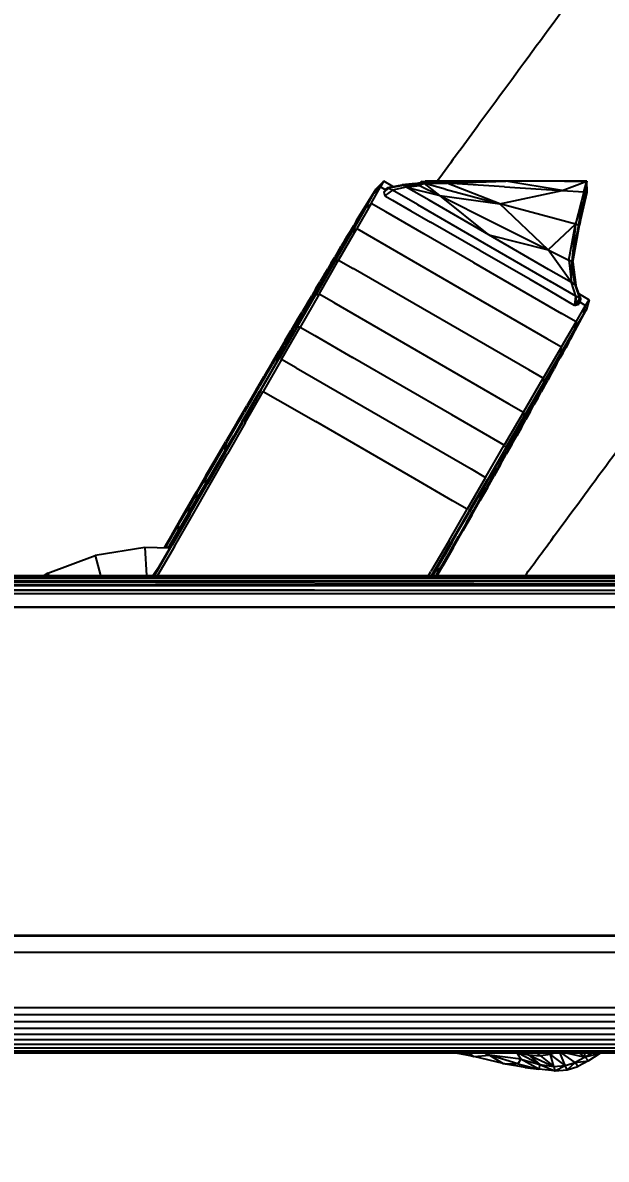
# Model space of a CAD drawing. Header units: inches. Extents: x -347369 to -260369, y 119522 to 149869.
# Drawn here: x -322329.8 to -322264.6, y 136699.5 to 136826.4 of the extents above; entities that cross this region are included whole.
import ezdxf

# ---------------------------------------------------------------- set-up
doc = ezdxf.new("R2010")
doc.units = ezdxf.units.IN
doc.header["$LTSCALE"] = 300
doc.layers.add('MACCHINA', color=40, linetype='Continuous')
doc.layers.add('QUOTE', color=7, linetype='Continuous')
doc.styles.get("Standard").update_dxf_attribs({"font": 'romans.shx'})
doc.dimstyles.new('sc1a100', dxfattribs={"dimscale": 100, "dimtxt": 3, "dimasz": 3, "dimexe": 0, "dimexo": 0, "dimgap": 1, "dimtad": 1, "dimzin": 12, "dimdsep": 46, "dimtxsty": 'Standard', "dimblk": 'CLOSEDBLANK', "dimcen": 1, "dimclrd": 253, "dimclre": 253, "dimclrt": 2, "dimadec": 0, "dimazin": 3, "dimtfac": 1, "dimtmove": 0, "dimatfit": 1, "dimldrblk": 'CLOSEDBLANK', "dimfxl": 1, "dimtolj": 1, "dimtzin": 0, "dimarcsym": 0})

# ---------------------------------------------------------------- blocks, each defined once
blk = doc.blocks.new('_ClosedBlank')
at = {"color": 0, "linetype": 'ByBlock', "lineweight": -2}
for p, q in [((-1, 0.16667), (0, 0)), ((-1, 0.16667), (-1, -0.16667)), ((0, 0), (-1, -0.16667))]:
    blk.add_line(p, q, dxfattribs=at)
blk = doc.blocks.new('*D28')
at = {"layer": 'Defpoints', "color": 0, "transparency": 16777216}
for p in [(-322483.62, 140399.66), (-321493.68, 139989.61), (-324251.39, 137231.89), (-323921.75, 136508.74), (-322483.62, 136499.66)]:
    blk.add_point(p, dxfattribs=at)
at = {"layer": 'QUOTE', "color": 253, "lineweight": -2, "transparency": 16777216}
for p, q in [((-324251.39, 137231.89), (-324517.44, 136965.84)), ((-322483.62, 136499.66), (-322483.62, 136123.4))]:
    blk.add_line(p, q, dxfattribs=at)
blk.add_arc((-322483.62, 138999.66), 2876.26, 230.97879, 264.02121, dxfattribs=at)
at = {"layer": 'QUOTE', "color": 253, "lineweight": -2, "transparency": 16777216, "xscale": 300, "yscale": 300, "zscale": 300}
for p, rotation in [((-324517.44, 136965.84), 137.9893954922992), ((-322483.62, 136123.4), 357.0106045077002)]:
    blk.add_blockref('_ClosedBlank', p, dxfattribs=dict(at, rotation=rotation))
at = {"layer": 'QUOTE', "color": 2, "transparency": 16777216, "insert": (-323488.65, 136573.31), "char_height": 300, "attachment_point": 5, "rotation": 337.5}
blk.add_mtext('\\A1;45°', dxfattribs=at)
blk = doc.blocks.new('*D38')
at = {"layer": 'Defpoints', "color": 0, "transparency": 16777216}
for p in [(-322483.62, 140399.66), (-323696.06, 139699.66), (-320318.56, 137749.66), (-322483.62, 136499.66), (-321507.47, 136317.71)]:
    blk.add_point(p, dxfattribs=at)
at = {"layer": 'QUOTE', "color": 253, "lineweight": -2, "transparency": 16777216}
for p, q in [((-320318.56, 137749.66), (-320011.93, 137572.62)), ((-322483.62, 136499.66), (-322483.62, 136145.58))]:
    blk.add_line(p, q, dxfattribs=at)
blk.add_arc((-322483.62, 138999.66), 2854.07, 276.02531, 323.97469, dxfattribs=at)
at = {"layer": 'QUOTE', "color": 253, "lineweight": -2, "transparency": 16777216, "xscale": 300, "yscale": 300, "zscale": 300}
for p, rotation in [((-320011.93, 137572.62), 56.98734634615995), ((-322483.62, 136145.58), 183.0126536538403)]:
    blk.add_blockref('_ClosedBlank', p, dxfattribs=dict(at, rotation=rotation))
at = {"layer": 'QUOTE', "color": 2, "transparency": 16777216, "insert": (-321181.59, 136744.46), "char_height": 300, "attachment_point": 5, "rotation": 30}
blk.add_mtext('\\A1;60°', dxfattribs=at)
blk = doc.blocks.new('A$Cad528b1c')
at = {"layer": 'MACCHINA'}
for p, q in [((192.72, -2193.4), (193.78, -2191.55)), ((193.03, -2192.27), (193.78, -2191.55)), ((194.14, -2190.9), (193.36, -2191.68)), ((193.78, -2191.55), (194.14, -2190.9)), ((194.37, -2191.89), (193.78, -2191.55)), ((195.17, -2191.5), (194.14, -2190.9)), ((194.59, -2191.61), (194.35, -2191.78)), ((194.59, -2191.61), (196.19, -2191.31)), ((194.72, -2191.68), (194.59, -2191.61)), ((196.31, -2191.38), (194.72, -2191.68)), ((196.65, -2191.57), (195.1, -2191.9)), ((197.7, -2191.17), (196.19, -2191.31)), ((197.81, -2191.22), (196.19, -2191.31)), ((196.19, -2191.31), (196.31, -2191.38)), ((196.31, -2191.38), (197.81, -2191.22)), ((196.65, -2191.57), (197.81, -2191.22)), ((196.65, -2191.57), (198.12, -2191.38)), ((199.19, -2193.04), (196.65, -2191.57)), ((196.65, -2191.57), (200.41, -2192.52)), ((197.7, -2191.17), (198.25, -2191.04)), ((197.81, -2191.22), (197.7, -2191.17)), ((197.81, -2191.22), (198.25, -2191.04)), ((198.36, -2191.07), (197.81, -2191.22)), ((198.68, -2191.15), (197.81, -2191.22)), ((197.81, -2191.22), (198.12, -2191.38)), ((198.68, -2191.15), (198.12, -2191.38)), ((198.12, -2191.38), (200.41, -2192.52)), ((198.42, -2190.95), (198.25, -2191.04)), ((198.25, -2191.04), (198.49, -2190.99)), ((198.25, -2191.04), (198.36, -2191.07)), ((198.49, -2190.99), (198.36, -2191.07)), ((198.68, -2191.15), (198.36, -2191.07)), ((198.42, -2190.95), (198.77, -2190.92)), ((198.42, -2190.95), (198.77, -2190.92)), ((198.42, -2190.95), (198.49, -2190.99)), ((198.75, -2190.98), (198.49, -2190.99)), ((198.68, -2191.15), (198.49, -2190.99)), ((198.68, -2191.15), (198.75, -2190.98)), ((198.68, -2191.15), (201.19, -2191.14)), ((200.41, -2192.52), (198.68, -2191.15)), ((200.99, -2191.78), (198.68, -2191.15)), ((198.77, -2190.92), (198.75, -2190.98)), ((198.75, -2190.98), (201.19, -2191.14)), ((201.19, -2191.14), (198.77, -2190.92)), ((201.25, -2190.92), (198.77, -2190.92)), ((201.25, -2190.92), (198.77, -2190.92)), ((198.77, -2190.92), (201.25, -2190.92)), ((201.19, -2191.14), (207.78, -2190.92)), ((207.1, -2193.42), (201.19, -2191.14)), ((207.61, -2191.55), (201.19, -2191.14)), ((201.25, -2190.92), (207.78, -2190.92)), ((207.78, -2190.92), (201.25, -2190.92)), ((201.25, -2190.92), (201.25, -2190.92)), ((207.61, -2191.55), (214.04, -2191.96)), ((214.04, -2191.96), (207.78, -2190.92)), ((214.31, -2190.92), (207.78, -2190.92)), ((214.04, -2191.96), (216.8, -2190.92)), ((214.31, -2190.92), (216.8, -2190.92)), ((216.8, -2190.92), (214.31, -2190.92)), ((216.49, -2192.11), (216.8, -2190.92)), ((216.8, -2190.92), (216.5, -2193.08)), ((216.84, -2192.14), (216.8, -2190.92)), ((191.41, -2194.82), (193.29, -2191.77)), ((192.06, -2193.98), (193.03, -2192.27)), ((193.36, -2191.68), (193.03, -2192.27)), ((193.36, -2191.68), (193.29, -2191.77)), ((194.17, -2192.08), (194.72, -2191.68)), ((194.17, -2192.08), (194.37, -2191.89)), ((194.24, -2192.45), (194.17, -2192.08)), ((194.24, -2192.45), (194.27, -2192.55)), ((194.31, -2192.49), (194.24, -2192.45)), ((194.27, -2192.55), (194.31, -2192.49)), ((194.27, -2192.55), (195.11, -2193.03)), ((195.1, -2191.9), (194.31, -2192.49)), ((194.35, -2191.78), (194.37, -2191.89)), ((194.72, -2191.68), (194.37, -2191.89)), ((194.72, -2191.68), (195.1, -2191.9)), ((197.92, -2193.52), (195.1, -2191.9)), ((205.87, -2196.89), (200.41, -2192.52)), ((200.41, -2192.52), (206.46, -2195.54)), ((200.41, -2192.52), (207.1, -2193.42)), ((200.99, -2191.78), (207.1, -2193.42)), ((207.1, -2193.42), (214.04, -2191.96)), ((214.04, -2191.96), (216.49, -2192.11)), ((216.49, -2192.11), (215.55, -2195.69)), ((216, -2195.81), (216.84, -2192.14)), ((216.5, -2193.08), (216.49, -2192.11)), ((216.5, -2193.08), (216.84, -2192.14)), ((192.06, -2193.98), (190.56, -2196.61)), ((192.72, -2193.4), (191.12, -2196.2)), ((192.72, -2193.4), (192.06, -2193.98)), ((194.36, -2194.34), (192.72, -2193.4)), ((195.11, -2193.03), (197.18, -2194.23)), ((197.92, -2193.52), (205.34, -2197.81)), ((205.87, -2196.89), (199.19, -2193.04)), ((212.51, -2198.56), (207.1, -2193.42)), ((213.22, -2195.07), (207.1, -2193.42)), ((215.55, -2195.69), (216.5, -2193.08)), ((215.89, -2195.78), (216.5, -2193.08)), ((216.5, -2193.08), (216, -2195.81)), ((191.45, -2194.81), (190.72, -2196.11)), ((191.11, -2195.31), (190.79, -2195.85)), ((191.11, -2195.31), (191.41, -2194.82)), ((191.62, -2194.47), (191.41, -2194.82)), ((191.45, -2194.81), (191.7, -2194.37)), ((191.62, -2194.47), (191.7, -2194.37)), ((198.61, -2196.79), (194.36, -2194.34)), ((197.18, -2194.23), (199.36, -2195.48)), ((215.55, -2195.69), (213.22, -2195.07)), ((188.65, -2199.94), (190.56, -2196.61)), ((189.1, -2199.71), (191.12, -2196.2)), ((189.53, -2198.2), (190.72, -2196.11)), ((190.45, -2196.41), (190.1, -2196.98)), ((190.45, -2196.41), (190.79, -2195.85)), ((190.56, -2196.61), (191.12, -2196.2)), ((191.12, -2196.2), (202.55, -2202.8)), ((204.85, -2198.65), (199.36, -2195.48)), ((206.46, -2195.54), (212.51, -2198.56)), ((215.55, -2195.69), (212.51, -2198.56)), ((214.82, -2199.71), (215.55, -2195.69)), ((215.55, -2195.69), (215.15, -2199.88)), ((215.89, -2195.78), (215.15, -2199.88)), ((215.26, -2199.93), (216, -2195.81)), ((215.26, -2199.93), (216, -2195.81)), ((215.55, -2195.69), (215.89, -2195.78)), ((216, -2195.81), (215.89, -2195.78)), ((189.75, -2197.56), (189.4, -2198.15)), ((189.75, -2197.56), (190.1, -2196.98)), ((204.17, -2200), (198.61, -2196.79)), ((205.34, -2197.81), (212.76, -2202.09)), ((212.55, -2200.75), (205.87, -2196.89)), ((205.87, -2196.89), (212.51, -2198.56)), ((189.53, -2198.2), (187.93, -2201)), ((188.61, -2199.76), (188.95, -2199.19)), ((189.03, -2198.76), (188.66, -2199.37)), ((189.14, -2198.88), (188.95, -2199.19)), ((189.03, -2198.76), (189.4, -2198.15)), ((204.92, -2198.69), (204.85, -2198.65)), ((210.48, -2201.9), (204.92, -2198.69)), ((215.1, -2202.23), (212.51, -2198.56)), ((212.51, -2198.56), (214.82, -2199.71)), ((188.65, -2199.94), (186.55, -2203.6)), ((186.92, -2203.52), (189.1, -2199.71)), ((188.28, -2200.01), (187.88, -2200.68)), ((187.9, -2200.93), (188.26, -2200.34)), ((188.61, -2199.76), (188.26, -2200.34)), ((188.28, -2200.01), (188.66, -2199.37)), ((189.1, -2199.71), (188.65, -2199.94)), ((189.1, -2199.71), (190.74, -2200.65)), ((204.17, -2200), (213.97, -2205.66)), ((215.15, -2199.88), (214.82, -2199.71)), ((214.82, -2199.71), (215.1, -2202.23)), ((215.1, -2202.23), (215.15, -2199.88)), ((215.47, -2202.44), (215.15, -2199.88)), ((215.15, -2199.88), (215.26, -2199.93)), ((215.26, -2199.93), (215.59, -2202.51)), ((215.26, -2199.93), (215.26, -2199.93)), ((215.26, -2199.93), (215.59, -2202.51)), ((186.09, -2204.21), (187.93, -2201)), ((187.47, -2201.37), (187.03, -2202.1)), ((187.17, -2202.15), (187.54, -2201.53)), ((187.47, -2201.37), (187.88, -2200.68)), ((187.9, -2200.93), (187.54, -2201.53)), ((210.32, -2211.96), (190.74, -2200.65)), ((215.1, -2202.23), (212.55, -2200.75)), ((186.57, -2202.87), (186.09, -2203.69)), ((186.4, -2203.44), (186.79, -2202.78)), ((186.57, -2202.87), (187.03, -2202.1)), ((187.17, -2202.15), (186.79, -2202.78)), ((202.55, -2202.8), (212.35, -2208.46)), ((212.52, -2203.08), (210.48, -2201.9)), ((215.6, -2203.73), (212.76, -2202.09)), ((215.6, -2203.73), (215.1, -2202.23)), ((215.1, -2202.23), (215.47, -2202.44)), ((215.47, -2202.44), (216, -2203.96)), ((215.59, -2202.51), (215.47, -2202.44)), ((216.13, -2204.04), (215.59, -2202.51)), ((216.13, -2204.04), (215.59, -2202.51)), ((186.09, -2204.21), (184.17, -2207.55)), ((184.48, -2207.2), (186.55, -2203.6)), ((186.92, -2203.52), (184.8, -2207.21)), ((185.56, -2204.85), (185.99, -2204.13)), ((185.57, -2204.56), (186.09, -2203.69)), ((186.4, -2203.44), (185.99, -2204.13)), ((186.55, -2203.6), (186.92, -2203.52)), ((188.55, -2204.46), (186.92, -2203.52)), ((214.73, -2204.36), (212.52, -2203.08)), ((215.48, -2204.72), (215.6, -2203.73)), ((215.6, -2203.73), (215.55, -2204.76)), ((216, -2203.96), (215.55, -2204.76)), ((216, -2203.96), (215.6, -2203.73)), ((215.93, -2204.64), (216, -2203.96)), ((215.94, -2203.49), (217.06, -2204.14)), ((216, -2203.96), (215.99, -2204.37)), ((216, -2203.96), (216.13, -2204.04)), ((216.1, -2204.34), (216.13, -2204.04)), ((216.68, -2204.77), (217.06, -2204.14)), ((217.06, -2204.14), (216.78, -2205.19)), ((184.44, -2206.47), (185.02, -2205.48)), ((185.57, -2204.56), (185.02, -2205.48)), ((185.56, -2204.85), (185.1, -2205.62)), ((188.55, -2204.46), (208.11, -2215.75)), ((215.45, -2204.77), (214.73, -2204.36)), ((215.03, -2208.46), (216.73, -2205.3)), ((215.45, -2204.77), (215.48, -2204.72)), ((215.45, -2204.77), (215.55, -2204.76)), ((215.55, -2204.76), (215.48, -2204.72)), ((215.55, -2204.76), (215.93, -2204.64)), ((215.61, -2206.61), (216.68, -2204.77)), ((215.93, -2204.64), (215.99, -2204.37)), ((216.1, -2204.34), (215.99, -2204.37)), ((215.99, -2204.37), (216.68, -2204.77)), ((216.43, -2205.78), (216.68, -2204.77)), ((216.78, -2205.19), (216.43, -2205.78)), ((216.78, -2205.19), (216.73, -2205.3)), ((184.44, -2206.47), (183.81, -2207.53)), ((184.62, -2206.42), (184.11, -2207.28)), ((184.62, -2206.42), (185.1, -2205.62)), ((215.61, -2206.61), (213.97, -2205.66)), ((213.98, -2209.4), (215.61, -2206.61)), ((215.43, -2207.48), (216.43, -2205.78)), ((215.61, -2206.61), (215.43, -2207.48)), ((182.22, -2210.96), (184.17, -2207.55)), ((184.48, -2207.2), (182.44, -2210.76)), ((182.73, -2210.82), (184.8, -2207.21)), ((183.14, -2208.67), (183.81, -2207.53)), ((183.57, -2208.19), (184.11, -2207.28)), ((184.8, -2207.21), (184.48, -2207.2)), ((184.8, -2207.21), (186.43, -2208.15)), ((215.43, -2207.48), (213.91, -2210.09)), ((215.01, -2208.42), (215.28, -2207.98)), ((215.22, -2208.1), (215.03, -2208.46)), ((215.22, -2208.1), (215.28, -2207.98)), ((182.38, -2210.2), (183, -2209.16)), ((183.14, -2208.67), (182.41, -2209.9)), ((183.57, -2208.19), (183, -2209.16)), ((186.43, -2208.15), (190.66, -2210.6)), ((212.35, -2208.46), (213.98, -2209.4)), ((215.01, -2208.42), (214.26, -2209.7)), ((214.75, -2208.97), (214.45, -2209.51)), ((214.75, -2208.97), (215.03, -2208.46)), ((181.63, -2211.24), (182.41, -2209.9)), ((182.38, -2210.2), (181.73, -2211.32)), ((201.74, -2216.99), (190.66, -2210.6)), ((213.98, -2209.4), (211.95, -2212.9)), ((211.98, -2213.41), (213.91, -2210.09)), ((213.05, -2211.77), (214.26, -2209.7)), ((214.14, -2210.09), (213.81, -2210.67)), ((213.91, -2210.09), (213.98, -2209.4)), ((214.14, -2210.09), (214.45, -2209.51)), ((182.22, -2210.96), (180.26, -2214.38)), ((180.43, -2214.28), (182.44, -2210.76)), ((182.73, -2210.82), (180.69, -2214.37)), ((181.63, -2211.24), (180.78, -2212.69)), ((181.02, -2212.52), (181.73, -2211.32)), ((184.36, -2211.76), (182.73, -2210.82)), ((184.36, -2211.76), (203.89, -2223.04)), ((213.05, -2211.77), (211.42, -2214.56)), ((212.81, -2212.48), (213.15, -2211.87)), ((213.48, -2211.27), (213.15, -2211.87)), ((213.48, -2211.27), (213.81, -2210.67)), ((179.85, -2214.27), (180.78, -2212.69)), ((181.02, -2212.52), (180.25, -2213.81)), ((209.74, -2216.69), (211.95, -2212.9)), ((211.95, -2212.9), (210.32, -2211.96)), ((211.95, -2212.9), (211.98, -2213.41)), ((212.1, -2213.76), (212.46, -2213.11)), ((212.15, -2213.36), (212.47, -2212.77)), ((212.81, -2212.48), (212.46, -2213.11)), ((212.65, -2212.45), (212.47, -2212.77)), ((178.3, -2217.8), (180.26, -2214.38)), ((180.43, -2214.28), (178.43, -2217.77)), ((178.68, -2217.88), (180.69, -2214.37)), ((179.85, -2214.27), (178.84, -2215.99)), ((179.43, -2215.22), (180.25, -2213.81)), ((180.69, -2214.37), (182.32, -2215.31)), ((211.98, -2213.41), (209.86, -2217.06)), ((211.33, -2215.15), (211.72, -2214.44)), ((211.49, -2214.55), (211.82, -2213.95)), ((212.1, -2213.76), (211.72, -2214.44)), ((212.15, -2213.36), (211.82, -2213.95)), ((179.43, -2215.22), (178.54, -2216.74)), ((182.32, -2215.31), (186.55, -2217.75)), ((209.56, -2217.76), (211.42, -2214.56)), ((210.8, -2215.79), (211.15, -2215.16)), ((211.33, -2215.15), (210.91, -2215.89)), ((211.49, -2214.55), (211.15, -2215.16)), ((177.58, -2218.38), (178.54, -2216.74)), ((177.73, -2217.88), (178.84, -2215.99)), ((178.34, -2217.69), (179.22, -2216.2)), ((179.22, -2216.2), (179.22, -2216.2)), ((205.98, -2219.44), (201.74, -2216.99)), ((209.74, -2216.69), (207.6, -2220.38)), ((208.11, -2215.75), (209.74, -2216.69)), ((209.86, -2217.06), (209.74, -2216.69)), ((210.48, -2216.67), (210.01, -2217.5)), ((210.07, -2217.11), (210.44, -2216.44)), ((210.8, -2215.79), (210.44, -2216.44)), ((210.48, -2216.67), (210.91, -2215.89)), ((178.3, -2217.8), (176.33, -2221.23)), ((176.44, -2221.23), (178.43, -2217.77)), ((177.73, -2217.88), (176.52, -2219.96)), ((178.68, -2217.88), (176.69, -2221.35)), ((178.34, -2217.69), (177.39, -2219.32)), ((178.36, -2217.7), (178.34, -2217.69)), ((197.61, -2224.13), (186.55, -2217.75)), ((209.56, -2217.76), (207.62, -2221.09)), ((207.77, -2220.65), (209.86, -2217.06)), ((209.27, -2218.55), (209.68, -2217.81)), ((209.52, -2218.39), (210.01, -2217.5)), ((210.07, -2217.11), (209.68, -2217.81)), ((176.36, -2221.07), (177.39, -2219.32)), ((177.58, -2218.38), (176.53, -2220.17)), ((177.42, -2219.33), (177.39, -2219.32)), ((207.6, -2220.38), (205.98, -2219.44)), ((208.38, -2220.14), (208.84, -2219.32)), ((208.43, -2220.32), (208.99, -2219.32)), ((209.27, -2218.55), (208.84, -2219.32)), ((209.52, -2218.39), (208.99, -2219.32)), ((175.32, -2222), (176.52, -2219.96)), ((175.39, -2222.12), (176.53, -2220.17)), ((176.53, -2220.17), (176.36, -2221.07)), ((205.51, -2223.98), (207.6, -2220.38)), ((207.77, -2220.65), (205.71, -2224.2)), ((207.6, -2220.38), (207.77, -2220.65)), ((208.43, -2220.32), (207.82, -2221.39)), ((208.38, -2220.14), (207.89, -2221.01)), ((174.28, -2223.78), (175.32, -2222)), ((174.37, -2224.66), (176.33, -2221.23)), ((176.44, -2221.23), (174.46, -2224.68)), ((174.71, -2224.81), (176.69, -2221.35)), ((176.36, -2221.07), (175.25, -2222.98)), ((176.41, -2221.1), (176.36, -2221.07)), ((205.65, -2224.48), (207.62, -2221.09)), ((207.37, -2221.93), (206.82, -2222.92)), ((207.17, -2222.54), (207.82, -2221.39)), ((207.37, -2221.93), (207.89, -2221.01)), ((175.25, -2222.98), (174.16, -2224.83)), ((175.39, -2222.12), (174.28, -2224.02)), ((175.31, -2223.02), (175.25, -2222.98)), ((203.89, -2223.04), (205.51, -2223.98)), ((206.22, -2223.97), (206.82, -2222.92)), ((207.17, -2222.54), (206.47, -2223.79)), ((174.28, -2223.78), (173.23, -2225.59)), ((173.32, -2225.66), (174.28, -2224.02)), ((174.28, -2224.02), (174.16, -2224.83)), ((201.83, -2226.58), (197.61, -2224.13)), ((205.51, -2223.98), (203.46, -2227.51)), ((203.67, -2227.7), (205.71, -2224.2)), ((205.65, -2224.48), (203.67, -2227.89)), ((206.22, -2223.97), (205.59, -2225.09)), ((205.71, -2225.14), (206.47, -2223.79)), ((171.99, -2227.73), (173.23, -2225.59)), ((173.32, -2225.66), (172.36, -2227.3)), ((174.37, -2224.66), (172.4, -2228.09)), ((172.49, -2228.13), (174.46, -2224.68)), ((172.73, -2228.26), (174.71, -2224.81)), ((173.24, -2226.42), (174.16, -2224.83)), ((173.24, -2226.42), (173.32, -2225.66)), ((174.16, -2224.83), (174.24, -2224.88)), ((205.71, -2225.14), (204.88, -2226.6)), ((204.9, -2226.31), (205.59, -2225.09)), ((172.31, -2228.01), (173.24, -2226.42)), ((173.33, -2226.47), (173.24, -2226.42)), ((203.46, -2227.51), (201.83, -2226.58)), ((203.97, -2228.19), (204.88, -2226.6)), ((204.9, -2226.31), (204.16, -2227.62)), ((170.43, -2231.53), (172.4, -2228.09)), ((170.46, -2230.39), (171.99, -2227.73)), ((172.49, -2228.13), (170.52, -2231.56)), ((170.76, -2231.7), (172.73, -2228.26)), ((171.24, -2229.22), (172.36, -2227.3)), ((172.31, -2228.01), (171.24, -2229.86)), ((172.36, -2227.3), (172.31, -2228.01)), ((172.42, -2228.07), (172.31, -2228.01)), ((201.43, -2231.01), (203.46, -2227.51)), ((203.67, -2227.7), (201.65, -2231.17)), ((201.68, -2231.3), (203.67, -2227.89)), ((203.97, -2228.19), (202.98, -2229.93)), ((203.36, -2229.03), (204.16, -2227.62)), ((171.24, -2229.22), (169.88, -2231.6)), ((171.24, -2229.86), (171.24, -2229.22)), ((203.36, -2229.03), (202.49, -2230.56)), ((202.69, -2229.58), (202.62, -2229.7)), ((170.46, -2230.39), (169.61, -2231.86)), ((170.07, -2231.87), (171.24, -2229.86)), ((171.24, -2229.86), (171.35, -2229.93)), ((201.54, -2232.22), (202.49, -2230.56)), ((201.76, -2231.21), (202.62, -2229.7)), ((201.9, -2231.83), (202.98, -2229.93)), ((202.62, -2229.7), (202.61, -2229.7)), ((167.45, -2231.79), (161.91, -2232.7)), ((170.23, -2231.88), (167.45, -2231.79)), ((167.45, -2231.79), (167.65, -2234.95)), ((170.43, -2231.53), (168.47, -2234.95)), ((168.57, -2234.95), (170.52, -2231.56)), ((170.76, -2231.7), (168.89, -2234.95)), ((169.72, -2231.86), (169.88, -2231.6)), ((169.88, -2231.6), (169.9, -2231.87)), ((201.43, -2231.01), (199.41, -2234.47)), ((199.64, -2234.63), (201.65, -2231.17)), ((201.68, -2231.3), (199.7, -2234.72)), ((201.54, -2232.22), (200.52, -2234.02)), ((201.9, -2231.83), (200.7, -2233.93)), ((201.76, -2231.21), (200.83, -2232.85)), ((201.74, -2231.21), (201.76, -2231.21)), ((156.65, -2234.68), (161.91, -2232.7)), ((161.91, -2232.7), (162.51, -2234.95)), ((199.82, -2234.62), (200.83, -2232.85)), ((200.83, -2232.85), (200.8, -2232.83)), ((156.65, -2234.68), (156.21, -2234.95)), ((156.79, -2234.95), (156.65, -2234.68)), ((168.37, -2234.95), (169.21, -2233.65)), ((168.44, -2234.95), (168.87, -2234.25)), ((168.45, -2234.95), (168.65, -2234.64)), ((168.45, -2234.95), (168.61, -2234.71)), ((199.13, -2234.95), (199.41, -2234.47)), ((199.64, -2234.63), (199.45, -2234.95)), ((199.56, -2234.95), (199.7, -2234.72)), ((199.82, -2234.62), (199.63, -2234.95)), ((199.77, -2234.59), (199.82, -2234.62)), ((200.52, -2234.02), (199.82, -2234.62)), ((199.99, -2234.95), (200.52, -2234.02)), ((200.12, -2234.95), (200.7, -2233.93)), ((130, -2234.95), (262.36, -2234.95)), ((130, -2235.02), (262.36, -2235.02)), ((130, -2235.02), (262.36, -2235.02)), ((130, -2235.02), (262.36, -2235.02)), ((262.35, -2235.2), (130, -2235.23)), ((130, -2235.2), (262.35, -2235.2)), ((130, -2235.23), (262.35, -2235.2)), ((130, -2235.24), (262.35, -2235.24)), ((262.35, -2235.57), (130, -2235.55)), ((130, -2235.62), (262.35, -2235.9)), ((130, -2235.64), (262.35, -2235.9)), ((130, -2235.92), (262.35, -2236)), ((130, -2235.94), (262.35, -2236.07)), ((130, -2236.01), (262.35, -2236.07)), ((137.68, -2234.95), (180.23, -2234.95)), ((213.88, -2234.95), (262.36, -2234.95)), ((262.35, -2236.07), (130, -2236.07)), ((243.14, -2236.6), (130, -2236.54)), ((264.31, -2236.6), (130, -2236.6)), ((262.34, -2236.98), (130, -2236.98)), ((130, -2238.42), (272.9, -2238.42)), ((272.9, -2238.52), (130, -2238.52)), ((78.9, -2275.11), (272.87, -2275.11)), ((272.87, -2275.2), (78.9, -2275.2)), ((78.9, -2276.98), (272.87, -2276.98)), ((270.3, -2283.2), (81.47, -2283.2)), ((270.3, -2283.99), (81.47, -2283.99)), ((270.3, -2284.77), (81.47, -2284.77)), ((270.3, -2285.5), (81.47, -2285.5)), ((270.3, -2286.18), (81.47, -2286.18)), ((270.3, -2286.79), (81.47, -2286.79)), ((270.3, -2287.31), (81.47, -2287.31)), ((270.3, -2287.72), (81.47, -2287.72)), ((270.3, -2288.03), (81.47, -2288.03)), ((270.3, -2288.21), (81.47, -2288.21)), ((270.3, -2288.28), (81.47, -2288.28)), ((255.67, -2288.28), (96.11, -2288.28)), ((204.2, -2288.64), (202.23, -2288.28)), ((202.94, -2288.28), (204.2, -2288.64)), ((204.2, -2288.64), (203.7, -2288.28)), ((204.2, -2288.64), (205.94, -2288.49)), ((207.46, -2289.42), (204.2, -2288.64)), ((205.94, -2288.49), (205.35, -2288.28)), ((209.1, -2289.47), (205.94, -2288.49)), ((209.45, -2288.93), (205.94, -2288.49)), ((205.94, -2288.49), (207.46, -2289.42)), ((209.05, -2288.28), (209.45, -2288.93)), ((209.45, -2288.93), (209.1, -2289.47)), ((211.55, -2289.53), (209.13, -2288.28)), ((209.37, -2288.28), (210.31, -2288.44)), ((209.45, -2288.93), (211.55, -2289.53)), ((211.46, -2290.04), (209.45, -2288.93)), ((210.31, -2288.44), (210.05, -2288.28)), ((210.31, -2288.44), (211.64, -2288.55)), ((210.31, -2288.44), (213.13, -2289.74)), ((210.31, -2288.44), (211.55, -2289.53)), ((211.21, -2288.28), (211.64, -2288.55)), ((212.74, -2288.43), (211.64, -2288.55)), ((211.64, -2288.55), (213.13, -2289.74)), ((212.36, -2288.28), (212.74, -2288.43)), ((212.5, -2288.28), (212.74, -2288.43)), ((213.16, -2288.28), (212.74, -2288.43)), ((214.39, -2289.65), (212.74, -2288.43)), ((213.13, -2289.74), (212.74, -2288.43)), ((214.39, -2289.65), (213.82, -2288.28)), ((215.5, -2289.3), (214.03, -2288.28)), ((214.39, -2289.65), (215.5, -2289.3)), ((214.6, -2290.14), (215.5, -2289.3)), ((214.64, -2288.28), (216.64, -2288.72)), ((216.64, -2288.72), (215.5, -2289.3)), ((215.5, -2289.3), (216.99, -2289.14)), ((215.79, -2289.76), (215.5, -2289.3)), ((216.99, -2289.14), (215.79, -2289.76)), ((215.96, -2288.28), (216.64, -2288.72)), ((216.5, -2288.28), (216.64, -2288.72)), ((216.64, -2288.72), (217.32, -2288.28)), ((218.26, -2288.3), (216.64, -2288.72)), ((216.99, -2289.14), (216.64, -2288.72)), ((218.26, -2288.3), (216.99, -2289.14)), ((218.23, -2288.28), (218.26, -2288.3)), ((218.27, -2288.28), (218.26, -2288.3)), ((218.26, -2288.3), (218.29, -2288.28)), ((209.91, -2289.85), (207.46, -2289.42)), ((207.46, -2289.42), (211.46, -2290.04)), ((207.46, -2289.42), (209.1, -2289.47)), ((209.1, -2289.47), (211.46, -2290.04)), ((209.91, -2289.85), (211.46, -2290.04)), ((211.55, -2289.53), (211.46, -2290.04)), ((213.23, -2290.25), (211.46, -2290.04)), ((211.55, -2289.53), (213.13, -2289.74)), ((211.55, -2289.53), (213.23, -2290.25)), ((213.13, -2289.74), (214.39, -2289.65)), ((213.13, -2289.74), (213.23, -2290.25)), ((213.23, -2290.25), (214.39, -2289.65)), ((213.23, -2290.25), (214.6, -2290.14)), ((214.6, -2290.14), (214.39, -2289.65)), ((214.6, -2290.14), (215.79, -2289.76))]:
    blk.add_line(p, q, dxfattribs=at)
for points, knots in [([(482.15, -1807.4), (481.84, -1807.82), (481.03, -1808.9), (479.01, -1811.61), (476.24, -1815.34), (472.99, -1819.74), (469.33, -1824.7), (465.32, -1830.14), (461.02, -1835.98), (456.48, -1842.14), (451.76, -1848.55), (446.9, -1855.16), (441.65, -1862.3), (436.01, -1869.96), (430.02, -1878.11), (424.09, -1886.18), (418.28, -1894.09), (412.02, -1902.6), (405.13, -1911.98), (397.37, -1922.53), (389.21, -1933.64), (380.63, -1945.31), (371.65, -1957.53), (362.29, -1970.26), (352.57, -1983.47), (342.52, -1997.15), (332.17, -2011.23), (321.56, -2025.67), (310.71, -2040.42), (300.45, -2054.39), (290.82, -2067.49), (281.91, -2079.61), (273.11, -2091.57), (264.55, -2103.22), (255.62, -2115.38), (246.4, -2127.91), (237.02, -2140.67), (228.17, -2152.72), (219.85, -2164.03), (212.1, -2174.58), (205.5, -2183.55), (201.67, -2188.77), (200.09, -2190.92)], [0, 0, 0, 0, 0.017581, 0.045707, 0.073016, 0.099504, 0.125169, 0.150008, 0.17402, 0.197202, 0.219552, 0.241067, 0.261748, 0.285457, 0.307958, 0.329248, 0.349325, 0.36826, 0.391969, 0.416262, 0.441138, 0.466596, 0.492637, 0.519261, 0.546468, 0.574257, 0.602629, 0.631583, 0.66112, 0.69124, 0.715757, 0.740647, 0.765524, 0.789994, 0.814058, 0.843563, 0.872433, 0.900668, 0.928267, 0.955231, 0.981559, 1, 1, 1, 1]), ([(209.92, -2234.95), (210.87, -2233.65), (213.68, -2229.83), (218.85, -2222.8), (225.35, -2213.96), (232.27, -2204.55), (239.54, -2194.66), (247.14, -2184.31), (255.05, -2173.56), (263.22, -2162.44), (271.64, -2150.99), (280.26, -2139.25), (289.07, -2127.27), (298.04, -2115.07), (307.13, -2102.7), (316.32, -2090.2), (325.57, -2077.61), (334.86, -2064.97), (344.16, -2052.33), (353.43, -2039.71), (362.66, -2027.16), (371.83, -2014.69), (380.93, -2002.31), (389.95, -1990.04), (398.86, -1977.91), (407.64, -1965.97), (416.25, -1954.25), (424.67, -1942.8), (432.86, -1931.65), (440.81, -1920.85), (448.45, -1910.45), (455.75, -1900.52), (462.65, -1891.13), (469.13, -1882.32), (475.18, -1874.08), (480.79, -1866.45), (485.96, -1859.42), (490.67, -1853.01), (494.93, -1847.22), (498.75, -1842.02), (502.29, -1837.2), (505.5, -1832.84), (508.28, -1829.06), (510.45, -1826.1), (511.79, -1824.28), (512.52, -1823.29), (512.83, -1822.86), (512.84, -1822.85), (512.84, -1822.85)], [0, 0, 0, 0, 0.012016, 0.035374, 0.058635, 0.081797, 0.104861, 0.127827, 0.150694, 0.173464, 0.196135, 0.218709, 0.241199, 0.263618, 0.285967, 0.308244, 0.33045, 0.352585, 0.374649, 0.396643, 0.418565, 0.440438, 0.462369, 0.484371, 0.506444, 0.528587, 0.550802, 0.573088, 0.595444, 0.617872, 0.640369, 0.662798, 0.685049, 0.707123, 0.729021, 0.750741, 0.772285, 0.793653, 0.814843, 0.835863, 0.857056, 0.881236, 0.905888, 0.931009, 0.956602, 0.972931, 0.989445, 1, 1, 1, 1])]:
    blk.add_open_spline(points, degree=3, knots=knots, dxfattribs=at)

msp = doc.modelspace()

# ---------------------------------------------------------------- block references
msp.add_blockref('A$Cad528b1c', (-322483.625, 138999.656))

# ---------------------------------------------------------------- dimensions: what is measured, and where the dimension line sits
at = {"layer": 'QUOTE'}
for base, line2, picture, middle in [((-323921.753, 136508.745), ((-324251.392, 137231.889), (-321493.675, 139989.605)), '*D28', (-323488.649, 136573.311)), ((-321507.475, 136317.706), ((-320318.561, 137749.656), (-323696.06, 139699.656)), '*D38', (-321181.589, 136744.464))]:
    dim = msp.add_angular_dim_2l(base=base, line1=((-322483.625, 136499.656), (-322483.625, 140399.656)), line2=line2, dimstyle='sc1a100', dxfattribs=at)
    dim.commit()
    dim.dimension.update_dxf_attribs({"geometry": picture, "text_midpoint": middle})

doc.saveas('drawing.dxf')
